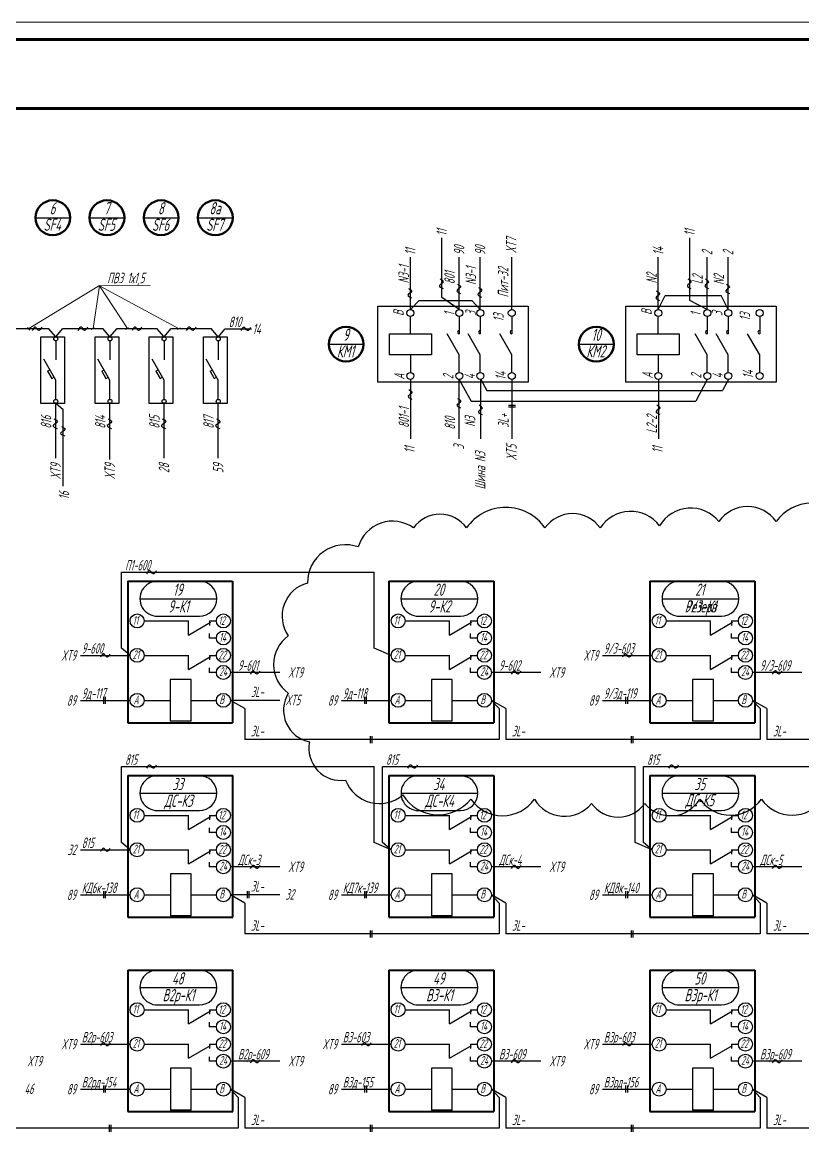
# Model space of a CAD drawing. Header units: millimetres. Extents: x -680 to 9204, y -4430 to 7779.
# Drawn here: x 2107.7 to 2331, y -260.7 to 56.9 of the extents above; entities that cross this region are included whole.
import ezdxf
from ezdxf.enums import TextEntityAlignment as Align

# ---------------------------------------------------------------- set-up
doc = ezdxf.new("R2010")
doc.units = ezdxf.units.MM
doc.layers.get('Defpoints').update_dxf_attribs({"color": 33})
for name, color, linetype, lineweight in [('Выноска', 137, 'Continuous', 20), ('Датчики', 31, 'Continuous', 50), ('Размерная', 4, 'Continuous', 25), ('Толст.рамка', 7, 'Continuous', 60), ('Тонк.рамка', 10, 'Continuous', 20)]:
    doc.layers.add(name, color=color, linetype=linetype, lineweight=lineweight)
doc.layers.add('ТЕКСТ', color=2, linetype='Continuous')
doc.layers.add('Текст.', color=51, linetype='Continuous')
doc.styles.add('Simplex', font='simplex.shx', dxfattribs={"width": 0.7, "oblique": 15})

# ---------------------------------------------------------------- blocks, each defined once
blk = doc.blocks.new('бирка')
at = {"color": 0, "linetype": 'ByBlock', "lineweight": -3}
blk.add_line((0, 0), (22, 0), dxfattribs=at)
at = {"color": 0, "linetype": 'ByBlock', "lineweight": 30}
blk.add_lwpolyline([(5, -5), (17, -5, 1), (17, 5), (5, 5, 1)], format="xyb", close=True, dxfattribs=at)

msp = doc.modelspace()

# ---------------------------------------------------------------- linework, layer by layer
at = {"color": 5, "lineweight": 60}
msp.add_line((1996.114, 32.142), (3207.603, 32.142), dxfattribs=at)
at = {"color": 7}
for p, q in [((2111.444, 0.911), (2121.382, 0.911)), ((2126.939, 0.911), (2136.877, 0.911)), ((2142.433, 0.911), (2152.371, 0.911)), ((2157.928, 0.911), (2167.866, 0.911)), ((2103.819, -30.841), (2115.224, -30.841)), ((2117.283, -33.217), (2115.224, -30.841)), ((2117.283, -33.217), (2119.314, -30.841)), ((2119.314, -30.841), (2130.719, -30.841)), ((2132.778, -33.217), (2130.719, -30.841)), ((2132.778, -33.217), (2134.809, -30.841)), ((2134.809, -30.841), (2146.214, -30.841)), ((2148.273, -33.217), (2146.214, -30.841)), ((2148.273, -33.217), (2150.304, -30.841)), ((2150.304, -30.841), (2161.709, -30.841)), ((2163.768, -33.217), (2161.709, -30.841)), ((2163.741, -33.25), (2165.772, -30.873)), ((2165.772, -30.873), (2173.234, -30.873)), ((2117.283, -34.345), (2117.283, -39.794)), ((2132.778, -34.345), (2132.778, -39.794)), ((2148.273, -34.345), (2148.273, -39.794)), ((2163.768, -34.345), (2163.768, -39.794)), ((2195.358, -35.287), (2205.296, -35.287)), ((2266.935, -35.287), (2276.873, -35.287)), ((2117.283, -51.066), (2117.283, -45.616)), ((2132.778, -51.066), (2132.778, -45.616)), ((2148.273, -51.066), (2148.273, -45.616)), ((2163.768, -51.066), (2163.768, -45.616)), ((2117.283, -67.875), (2117.283, -52.193)), ((2132.778, -68.268), (2132.778, -52.193)), ((2148.273, -67.875), (2148.273, -52.193)), ((2163.768, -67.875), (2163.768, -52.193)), ((2119.422, -75.907), (2119.422, -54.018))]:
    msp.add_line(p, q, dxfattribs=at)
at = {"color": 107}
for p, q in [((2227.725, -21.971), (2227.725, -4.897)), ((2298.644, -22.791), (2298.644, -4.897)), ((2232.725, -25.363), (2227.725, -21.971)), ((2289.644, -25.363), (2291.622, -21.361)), ((2291.622, -21.361), (2307.666, -21.361)), ((2309.644, -25.363), (2307.666, -21.361)), ((2218.725, -25.363), (2221.242, -22.785)), ((2221.242, -22.785), (2236.288, -22.785)), ((2236.288, -22.785), (2238.725, -25.363)), ((2303.644, -25.363), (2298.644, -22.791)), ((2240.589, -48.555), (2308.034, -48.555)), ((2236.136, -51.617), (2300.379, -51.617))]:
    msp.add_line(p, q, dxfattribs=at)
at = {"color": 4}
msp.add_line((2218.725, -25.363), (2218.725, -10.363), dxfattribs=at)
for p, q in [((2232.725, -25.363), (2232.725, -10.363)), ((2238.725, -25.363), (2238.725, -10.363)), ((2247.744, -25.363), (2247.744, -10.363)), ((2303.644, -25.363), (2303.644, -10.363)), ((2309.644, -25.363), (2309.644, -10.363)), ((2114.926, -43.046), (2115.586, -42.656)), ((2114.926, -43.046), (2116.116, -45.112)), ((2130.421, -43.046), (2131.08, -42.656)), ((2130.421, -43.046), (2131.61, -45.112)), ((2145.916, -43.046), (2146.575, -42.656)), ((2145.916, -43.046), (2147.105, -45.112)), ((2161.411, -43.046), (2162.07, -42.656)), ((2161.411, -43.046), (2162.6, -45.112)), ((2116.116, -45.112), (2116.775, -44.723)), ((2131.61, -45.112), (2132.27, -44.723)), ((2147.105, -45.112), (2147.765, -44.723)), ((2162.6, -45.112), (2163.259, -44.723)), ((2117.284, -52.193), (2119.422, -54.018)), ((2136.042, -122.245), (2136.042, -100.51)), ((2136.042, -100.51), (2208.378, -100.51)), ((2208.378, -122.245), (2208.378, -100.51)), ((2142.536, -114.479), (2155.226, -114.479)), ((2155.223, -118.54), (2155.225, -114.475)), ((2155.223, -118.54), (2161.567, -114.835)), ((2161.22, -114.479), (2161.219, -115.763)), ((2161.22, -114.479), (2163.219, -114.479)), ((2217.211, -114.479), (2229.901, -114.479)), ((2229.899, -118.54), (2229.901, -114.475)), ((2229.899, -118.54), (2236.243, -114.835)), ((2235.895, -114.479), (2237.894, -114.479)), ((2235.895, -114.479), (2235.895, -115.763)), ((2291.884, -114.479), (2304.574, -114.479)), ((2304.572, -118.54), (2304.574, -114.475)), ((2304.572, -118.54), (2310.916, -114.835)), ((2310.568, -114.479), (2312.568, -114.479)), ((2310.568, -114.479), (2310.568, -115.763)), ((2161.158, -118.076), (2161.158, -119.36)), ((2163.219, -119.36), (2161.158, -119.36)), ((2235.833, -118.076), (2235.833, -119.36)), ((2237.894, -119.36), (2235.833, -119.36)), ((2310.507, -118.076), (2310.506, -119.36)), ((2312.568, -119.36), (2310.506, -119.36)), ((2138.53, -124.327), (2136.042, -122.245)), ((2213.207, -124.327), (2208.378, -122.245)), ((2142.536, -124.321), (2155.226, -124.321)), ((2155.223, -128.382), (2155.225, -124.316)), ((2155.223, -128.382), (2161.567, -124.676)), ((2161.22, -124.321), (2161.219, -125.604)), ((2161.22, -124.321), (2163.219, -124.321)), ((2217.211, -124.321), (2229.901, -124.321)), ((2229.899, -128.382), (2229.901, -124.316)), ((2229.899, -128.382), (2236.243, -124.676)), ((2235.895, -124.321), (2237.894, -124.321)), ((2235.895, -124.321), (2235.895, -125.604)), ((2291.884, -124.321), (2304.574, -124.321)), ((2304.572, -128.382), (2304.574, -124.316)), ((2304.572, -128.382), (2310.916, -124.676)), ((2310.568, -124.321), (2312.568, -124.321)), ((2310.568, -124.321), (2310.568, -125.604)), ((2161.158, -127.917), (2161.158, -129.201)), ((2163.219, -129.202), (2161.158, -129.201)), ((2235.833, -127.917), (2235.833, -129.201)), ((2237.894, -129.202), (2235.833, -129.201)), ((2310.507, -127.917), (2310.506, -129.201)), ((2312.568, -129.202), (2310.506, -129.201)), ((2150.045, -131.203), (2150.045, -143.203)), ((2156.045, -131.203), (2150.045, -131.203)), ((2156.045, -143.203), (2156.045, -131.203)), ((2224.72, -131.203), (2224.72, -143.203)), ((2230.72, -131.203), (2224.72, -131.203)), ((2230.72, -143.203), (2230.72, -131.203)), ((2299.393, -131.203), (2299.393, -143.203)), ((2305.393, -131.203), (2299.393, -131.203)), ((2305.393, -143.203), (2305.393, -131.203)), ((2142.536, -137.199), (2150.042, -137.199)), ((2156.042, -137.199), (2163.219, -137.199)), ((2171.346, -139.57), (2167.221, -137.199)), ((2171.346, -139.57), (2171.346, -148.416)), ((2217.211, -137.199), (2224.717, -137.199)), ((2230.717, -137.199), (2237.894, -137.199)), ((2246.019, -139.57), (2241.894, -137.199)), ((2244.095, -139.57), (2241.894, -137.199)), ((2244.095, -139.57), (2244.095, -148.416)), ((2246.019, -139.57), (2246.019, -148.416)), ((2291.884, -137.199), (2299.391, -137.199)), ((2305.391, -137.199), (2312.568, -137.199)), ((2318.768, -139.57), (2316.568, -137.199)), ((2320.694, -139.57), (2316.57, -137.199)), ((2318.768, -139.57), (2318.768, -148.416)), ((2320.694, -139.57), (2320.694, -148.416)), ((2156.045, -143.203), (2150.045, -143.203)), ((2230.72, -143.203), (2224.72, -143.203)), ((2305.393, -143.203), (2299.393, -143.203)), ((2244.095, -148.416), (2171.346, -148.416)), ((2318.768, -148.416), (2246.019, -148.416)), ((2393.443, -148.416), (2320.694, -148.416)), ((2136.051, -177.864), (2136.051, -156.13)), ((2136.051, -156.13), (2208.385, -156.13)), ((2208.382, -177.865), (2208.382, -156.13)), ((2210.723, -177.865), (2210.723, -156.131)), ((2210.723, -156.131), (2283.057, -156.131)), ((2283.056, -177.864), (2283.056, -156.131)), ((2285.398, -177.864), (2285.398, -156.13)), ((2285.398, -156.13), (2357.734, -156.13)), ((2142.538, -170.104), (2155.228, -170.104)), ((2155.226, -174.165), (2155.227, -170.1)), ((2155.226, -174.165), (2161.569, -170.46)), ((2161.222, -170.104), (2161.221, -171.388)), ((2161.222, -170.104), (2163.221, -170.104)), ((2217.213, -170.104), (2229.903, -170.104)), ((2229.901, -174.165), (2229.903, -170.1)), ((2229.901, -174.165), (2236.245, -170.46)), ((2235.897, -170.104), (2237.897, -170.104)), ((2235.897, -170.104), (2235.897, -171.388)), ((2291.889, -170.104), (2304.578, -170.104)), ((2304.576, -174.165), (2304.578, -170.1)), ((2304.576, -174.165), (2310.92, -170.46)), ((2310.572, -170.104), (2312.572, -170.104)), ((2310.572, -170.104), (2310.572, -171.388)), ((2161.16, -173.701), (2161.16, -174.984)), ((2235.836, -173.701), (2235.835, -174.984)), ((2310.511, -173.701), (2310.51, -174.984)), ((2163.221, -174.985), (2161.16, -174.984)), ((2237.897, -174.985), (2235.835, -174.984)), ((2312.572, -174.985), (2310.51, -174.984)), ((2138.538, -179.947), (2136.051, -177.864)), ((2142.538, -179.946), (2155.228, -179.946)), ((2155.226, -184.007), (2155.227, -179.941)), ((2155.226, -184.007), (2161.569, -180.301)), ((2161.222, -179.946), (2161.221, -181.229)), ((2161.222, -179.946), (2163.221, -179.946)), ((2213.21, -179.948), (2208.382, -177.865)), ((2213.21, -179.948), (2210.723, -177.865)), ((2217.213, -179.946), (2229.903, -179.946)), ((2229.901, -184.007), (2229.903, -179.941)), ((2229.901, -184.007), (2236.245, -180.301)), ((2235.897, -179.946), (2237.897, -179.946)), ((2235.897, -179.946), (2235.897, -181.229)), ((2287.885, -179.947), (2283.056, -177.864)), ((2287.885, -179.947), (2285.398, -177.864)), ((2291.889, -179.946), (2304.578, -179.946)), ((2304.576, -184.007), (2304.578, -179.941)), ((2304.576, -184.007), (2310.92, -180.301)), ((2310.572, -179.946), (2312.572, -179.946)), ((2310.572, -179.946), (2310.572, -181.229)), ((2161.16, -183.542), (2161.16, -184.826)), ((2235.836, -183.542), (2235.835, -184.826)), ((2310.511, -183.542), (2310.51, -184.826)), ((2150.047, -186.828), (2150.047, -198.828)), ((2156.047, -186.828), (2150.047, -186.828)), ((2156.047, -198.828), (2156.047, -186.828)), ((2163.221, -184.827), (2161.16, -184.826)), ((2224.722, -186.828), (2224.722, -198.828)), ((2230.722, -186.828), (2224.722, -186.828)), ((2230.722, -198.828), (2230.722, -186.828)), ((2237.897, -184.827), (2235.835, -184.826)), ((2299.397, -186.828), (2299.397, -198.828)), ((2305.397, -186.828), (2299.397, -186.828)), ((2305.397, -198.828), (2305.397, -186.828)), ((2312.572, -184.827), (2310.51, -184.826)), ((2142.538, -192.824), (2150.044, -192.824)), ((2156.044, -192.824), (2163.221, -192.824)), ((2171.348, -195.195), (2167.223, -192.824)), ((2217.213, -192.824), (2224.719, -192.824)), ((2230.719, -192.824), (2237.897, -192.824)), ((2244.097, -195.195), (2241.897, -192.824)), ((2246.023, -195.195), (2241.899, -192.824)), ((2291.889, -192.824), (2299.395, -192.824)), ((2305.395, -192.824), (2312.572, -192.824)), ((2318.772, -195.195), (2316.572, -192.824)), ((2320.699, -195.195), (2316.574, -192.824)), ((2171.348, -195.195), (2171.348, -204.04)), ((2244.097, -195.195), (2244.097, -204.04)), ((2246.023, -195.195), (2246.023, -204.04)), ((2318.772, -195.195), (2318.772, -204.04)), ((2320.699, -195.195), (2320.699, -204.04)), ((2156.047, -198.828), (2150.047, -198.828)), ((2230.722, -198.828), (2224.722, -198.828)), ((2305.397, -198.828), (2299.397, -198.828)), ((2244.097, -204.04), (2171.348, -204.04)), ((2318.772, -204.04), (2246.023, -204.04)), ((2393.45, -204.039), (2320.701, -204.039)), ((2142.538, -225.728), (2155.228, -225.728)), ((2155.226, -229.789), (2155.227, -225.724)), ((2155.226, -229.789), (2161.569, -226.083)), ((2161.222, -225.728), (2161.221, -227.012)), ((2161.222, -225.728), (2163.221, -225.728)), ((2217.21, -225.727), (2229.9, -225.727)), ((2229.898, -229.788), (2229.9, -225.723)), ((2229.898, -229.788), (2236.242, -226.082)), ((2235.894, -225.727), (2237.894, -225.727)), ((2235.894, -225.727), (2235.894, -227.011)), ((2291.884, -225.728), (2304.574, -225.728)), ((2304.571, -229.789), (2304.573, -225.724)), ((2304.571, -229.789), (2310.915, -226.083)), ((2310.568, -225.728), (2310.567, -227.012)), ((2310.568, -225.728), (2312.567, -225.728)), ((2161.16, -229.325), (2161.16, -230.608)), ((2163.221, -230.609), (2161.16, -230.608)), ((2235.833, -229.324), (2235.832, -230.607)), ((2237.894, -230.608), (2235.832, -230.607)), ((2310.506, -229.325), (2310.506, -230.608)), ((2312.567, -230.609), (2310.506, -230.608)), ((2142.538, -235.57), (2155.228, -235.57)), ((2155.226, -239.63), (2155.227, -235.565)), ((2155.226, -239.63), (2161.569, -235.925)), ((2161.222, -235.57), (2161.221, -236.853)), ((2161.222, -235.57), (2163.221, -235.57)), ((2217.21, -235.568), (2229.9, -235.568)), ((2229.898, -239.629), (2229.9, -235.564)), ((2229.898, -239.629), (2236.242, -235.924)), ((2235.894, -235.568), (2237.894, -235.568)), ((2235.894, -235.568), (2235.894, -236.852)), ((2291.884, -235.569), (2304.574, -235.569)), ((2304.571, -239.63), (2304.573, -235.565)), ((2304.571, -239.63), (2310.915, -235.925)), ((2310.568, -235.569), (2310.567, -236.853)), ((2310.568, -235.569), (2312.567, -235.569)), ((2161.16, -239.166), (2161.16, -240.45)), ((2163.221, -240.451), (2161.16, -240.45)), ((2235.833, -239.165), (2235.832, -240.449)), ((2237.894, -240.45), (2235.832, -240.449)), ((2310.506, -239.166), (2310.506, -240.45)), ((2312.567, -240.451), (2310.506, -240.45)), ((2150.047, -242.452), (2150.047, -254.452)), ((2156.047, -242.452), (2150.047, -242.452)), ((2156.047, -254.452), (2156.047, -242.452)), ((2224.719, -242.451), (2224.719, -254.451)), ((2230.719, -242.451), (2224.719, -242.451)), ((2230.719, -254.451), (2230.719, -242.451)), ((2299.393, -242.452), (2299.393, -254.452)), ((2305.393, -242.452), (2299.393, -242.452)), ((2305.393, -254.452), (2305.393, -242.452)), ((2142.538, -248.448), (2150.044, -248.448)), ((2156.044, -248.448), (2163.221, -248.448)), ((2169.423, -250.819), (2167.223, -248.448)), ((2171.349, -250.817), (2167.224, -248.446)), ((2169.423, -250.819), (2169.423, -259.664)), ((2171.349, -250.817), (2171.349, -259.662)), ((2217.21, -248.447), (2224.717, -248.447)), ((2230.717, -248.447), (2237.894, -248.447)), ((2244.096, -250.818), (2241.896, -248.447)), ((2246.021, -250.817), (2241.897, -248.446)), ((2244.096, -250.818), (2244.096, -259.663)), ((2246.021, -250.817), (2246.021, -259.662)), ((2291.884, -248.448), (2299.39, -248.448)), ((2305.39, -248.448), (2312.567, -248.448)), ((2318.769, -250.818), (2316.569, -248.447)), ((2320.696, -250.819), (2316.571, -248.448)), ((2318.769, -250.818), (2318.769, -259.663)), ((2320.696, -250.819), (2320.696, -259.664)), ((2156.047, -254.452), (2150.047, -254.452)), ((2230.719, -254.451), (2224.719, -254.451)), ((2305.393, -254.452), (2299.393, -254.452)), ((2169.423, -259.663), (2096.674, -259.663)), ((2244.096, -259.662), (2171.347, -259.662)), ((2318.769, -259.662), (2246.019, -259.662)), ((2393.445, -259.664), (2320.696, -259.664))]:
    msp.add_line(p, q)
at = {"color": 2, "lineweight": 30}
for p, q in [((2209.416, -24.39), (2252.457, -24.39)), ((2209.416, -46.184), (2209.416, -24.39)), ((2252.457, -24.39), (2252.457, -46.184)), ((2280.335, -24.39), (2323.376, -24.39)), ((2280.335, -46.184), (2280.335, -24.39)), ((2323.376, -24.39), (2323.376, -46.184)), ((2117.283, -45.616), (2113.819, -39.616)), ((2132.778, -45.616), (2129.314, -39.616)), ((2148.273, -45.616), (2144.809, -39.616)), ((2163.768, -45.616), (2160.304, -39.616)), ((2252.457, -46.184), (2209.416, -46.184)), ((2323.376, -46.184), (2280.335, -46.184))]:
    msp.add_line(p, q, dxfattribs=at)
at = {"lineweight": 40}
for p, q in [((2137.877, -103.12), (2137.877, -143.61)), ((2137.877, -103.12), (2167.878, -103.12)), ((2167.877, -103.12), (2167.877, -143.61)), ((2212.552, -103.12), (2212.552, -143.61)), ((2212.552, -103.12), (2242.553, -103.12)), ((2242.552, -103.12), (2242.552, -143.61)), ((2287.225, -103.12), (2287.225, -143.61)), ((2287.225, -103.12), (2317.227, -103.12)), ((2317.225, -103.12), (2317.225, -143.61)), ((2137.877, -143.61), (2167.879, -143.61)), ((2212.552, -143.61), (2242.554, -143.61)), ((2287.225, -143.61), (2317.227, -143.61)), ((2137.879, -158.745), (2137.879, -199.235)), ((2137.879, -158.745), (2167.88, -158.745)), ((2167.879, -158.745), (2167.879, -199.235)), ((2212.554, -158.745), (2212.554, -199.235)), ((2212.554, -158.745), (2242.556, -158.745)), ((2242.554, -158.745), (2242.554, -199.235)), ((2287.23, -158.745), (2287.23, -199.235)), ((2287.23, -158.745), (2317.231, -158.745)), ((2317.23, -158.745), (2317.23, -199.235)), ((2137.879, -199.235), (2167.881, -199.235)), ((2212.554, -199.235), (2242.556, -199.235)), ((2287.23, -199.235), (2317.232, -199.235)), ((2137.879, -214.369), (2137.879, -254.859)), ((2137.879, -214.369), (2167.88, -214.369)), ((2167.879, -214.369), (2167.879, -254.859)), ((2212.551, -214.368), (2212.551, -254.858)), ((2212.551, -214.368), (2242.553, -214.368)), ((2242.551, -214.368), (2242.551, -254.858)), ((2287.225, -214.369), (2287.225, -254.859)), ((2287.225, -214.369), (2317.226, -214.369)), ((2317.225, -214.369), (2317.225, -254.859)), ((2137.879, -254.859), (2167.881, -254.859)), ((2212.551, -254.858), (2242.554, -254.858)), ((2287.225, -254.859), (2317.227, -254.859))]:
    msp.add_line(p, q, dxfattribs=at)
at = {"ltscale": 5}
for p, q in [((2124.35, -124.322), (2138.536, -124.322)), ((2181.405, -129.203), (2167.219, -129.203)), ((2256.08, -129.203), (2241.894, -129.203)), ((2124.35, -137.199), (2138.536, -137.199)), ((2181.405, -137.199), (2167.219, -137.199)), ((2199.026, -137.199), (2213.211, -137.199)), ((2124.352, -179.947), (2138.538, -179.947)), ((2181.407, -184.828), (2167.221, -184.828)), ((2256.081, -184.828), (2241.895, -184.828)), ((2330.754, -184.828), (2316.568, -184.828)), ((2124.352, -192.824), (2138.538, -192.824)), ((2181.409, -192.824), (2167.223, -192.824)), ((2199.028, -192.824), (2213.214, -192.824)), ((2273.7, -192.824), (2287.885, -192.824)), ((2124.355, -235.568), (2138.541, -235.568)), ((2199.028, -235.571), (2213.213, -235.571)), ((2273.698, -235.571), (2287.884, -235.571)), ((2181.409, -240.45), (2167.224, -240.45)), ((2256.082, -240.452), (2241.897, -240.452)), ((2330.753, -240.452), (2316.567, -240.452)), ((2124.355, -248.446), (2138.541, -248.446)), ((2199.028, -248.448), (2213.213, -248.448)), ((2273.698, -248.448), (2287.884, -248.448))]:
    msp.add_line(p, q, dxfattribs=at)
at = {"color": 2, "lineweight": 30}
for points in [[(2113.037, -33.184), (2119.808, -33.184), (2119.808, -52.226), (2113.037, -52.226)], [(2128.531, -33.184), (2135.302, -33.184), (2135.302, -52.226), (2128.531, -52.226)], [(2144.026, -33.184), (2150.797, -33.184), (2150.797, -52.226), (2144.026, -52.226)], [(2159.521, -33.184), (2166.292, -33.184), (2166.292, -52.226), (2159.521, -52.226)]]:
    msp.add_lwpolyline(points, close=True, dxfattribs=at)
at = {"color": 7}
for centre in [(2117.283, -33.78), (2132.778, -33.78), (2148.273, -33.78), (2163.768, -33.78), (2117.283, -51.631), (2132.778, -51.631), (2148.273, -51.631), (2163.768, -51.631)]:
    msp.add_circle(centre, 0.563, dxfattribs=at)
for centre in [(2140.536, -114.479), (2165.219, -114.479), (2215.211, -114.479), (2239.894, -114.479), (2289.884, -114.479), (2314.568, -114.479), (2165.219, -119.36), (2239.894, -119.36), (2314.568, -119.36), (2140.536, -124.321), (2165.219, -124.321), (2215.211, -124.321), (2239.894, -124.321), (2289.884, -124.321), (2314.568, -124.321), (2165.219, -129.202), (2239.894, -129.202), (2314.568, -129.202), (2140.536, -137.199), (2165.219, -137.199), (2215.211, -137.199), (2239.894, -137.199), (2289.884, -137.199), (2314.568, -137.199), (2140.538, -170.104), (2165.221, -170.104), (2215.213, -170.104), (2239.897, -170.104), (2289.889, -170.104), (2314.572, -170.104), (2165.221, -174.985), (2239.897, -174.985), (2314.572, -174.985), (2140.538, -179.946), (2165.221, -179.946), (2215.213, -179.946), (2239.897, -179.946), (2289.889, -179.946), (2314.572, -179.946), (2165.221, -184.827), (2239.897, -184.827), (2314.572, -184.827), (2140.538, -192.824), (2165.221, -192.824), (2215.213, -192.824), (2239.897, -192.824), (2289.889, -192.824), (2314.572, -192.824), (2140.538, -225.728), (2165.221, -225.728), (2215.21, -225.727), (2239.894, -225.727), (2289.884, -225.728), (2314.567, -225.728), (2165.221, -230.609), (2239.894, -230.608), (2314.567, -230.609), (2140.538, -235.57), (2165.221, -235.57), (2215.21, -235.568), (2239.894, -235.568), (2289.884, -235.569), (2314.567, -235.569), (2165.221, -240.451), (2239.894, -240.45), (2314.567, -240.451), (2140.538, -248.448), (2165.221, -248.448), (2215.21, -248.447), (2239.894, -248.447), (2289.884, -248.448), (2314.567, -248.448)]:
    msp.add_circle(centre, 2)
at = {"color": 30, "linetype": 'ByBlock', "lineweight": 30}
for points, end_tangent in [([(2227.21, -16.578), (2228.078, -17.446), (2227.036, -18.526), (2228.078, -19.312)], (0, -1)), ([(2232.21, -18.062), (2233.079, -18.93), (2232.036, -20.01), (2233.079, -20.796)], (0, -1)), ([(2298.129, -16.578), (2298.997, -17.446), (2297.955, -18.526), (2298.997, -19.312)], (0, -1)), ([(2303.129, -16.605), (2303.997, -17.473), (2302.955, -18.553), (2303.997, -19.339)], (0, -1)), ([(2309.129, -18.062), (2309.997, -18.93), (2308.955, -20.01), (2309.997, -20.796)], (0, -1)), ([(2218.21, -19.304), (2219.079, -20.173), (2218.036, -21.253), (2219.079, -22.039)], (0, -1)), ([(2238.21, -19.056), (2239.079, -19.925), (2238.036, -21.005), (2239.079, -21.791)], (0, -1)), ([(2289.129, -20.05), (2289.997, -20.918), (2288.955, -21.998), (2289.997, -22.784)], (0, -1)), ([(2113.262, -30.458), (2112.393, -31.327), (2111.46, -30.426), (2110.527, -31.327)], (-1, 0)), ([(2126.349, -30.458), (2125.481, -31.327), (2124.548, -30.426), (2123.615, -31.327)], (-1, 0)), ([(2141.844, -30.458), (2140.976, -31.327), (2140.043, -30.426), (2139.11, -31.327)], (-1, 0)), ([(2157.339, -30.458), (2156.47, -31.327), (2155.537, -30.426), (2154.604, -31.327)], (-1, 0)), ([(2172.972, -30.491), (2172.104, -31.359), (2171.171, -30.459), (2170.238, -31.359)], (-1, 0)), ([(2218.269, -48.253), (2219.137, -49.122), (2218.095, -50.202), (2219.137, -50.988)], (0, -1)), ([(2232.207, -50.794), (2233.075, -51.663), (2232.033, -52.743), (2233.075, -53.529)], (0, -1)), ([(2238.365, -52.639), (2239.234, -53.507), (2238.191, -54.587), (2239.234, -55.373)], (0, -1)), ([(2289.188, -52.606), (2290.056, -53.475), (2289.013, -54.555), (2290.056, -55.341)], (0, -1)), ([(2116.763, -56.628), (2117.732, -57.497), (2116.511, -58.577), (2117.711, -59.363)], (0, -1)), ([(2132.258, -56.628), (2133.227, -57.497), (2132.006, -58.577), (2133.206, -59.363)], (0, -1)), ([(2147.753, -56.628), (2148.722, -57.497), (2147.501, -58.577), (2148.701, -59.363)], (0, -1)), ([(2163.247, -56.628), (2164.217, -57.497), (2162.996, -58.577), (2164.196, -59.363)], (0, -1)), ([(2118.902, -58.804), (2119.871, -59.673), (2118.65, -60.753), (2119.85, -61.539)], (0, -1)), ([(2145.984, -100.128), (2145.115, -100.996), (2144.182, -100.096), (2143.249, -100.996)], (-1, 0)), ([(2132.776, -123.94), (2131.907, -124.808), (2130.974, -123.907), (2130.041, -124.808)], (-1, 0)), ([(2175.645, -128.821), (2174.776, -129.689), (2173.843, -128.788), (2172.91, -129.689)], (-1, 0)), ([(2250.32, -128.821), (2249.451, -129.689), (2248.518, -128.788), (2247.585, -129.689)], (-1, 0)), ([(2145.992, -155.748), (2145.123, -156.616), (2144.19, -155.715), (2143.257, -156.616)], (-1, 0)), ([(2220.664, -155.749), (2219.796, -156.617), (2218.863, -155.717), (2217.93, -156.617)], (-1, 0)), ([(2295.339, -155.748), (2294.47, -156.616), (2293.537, -155.715), (2292.604, -156.616)], (-1, 0)), ([(2132.778, -179.565), (2131.909, -180.433), (2130.976, -179.532), (2130.043, -180.433)], (-1, 0)), ([(2175.647, -184.446), (2174.778, -185.314), (2173.845, -184.413), (2172.912, -185.314)], (-1, 0)), ([(2250.321, -184.446), (2249.452, -185.314), (2248.519, -184.413), (2247.586, -185.314)], (-1, 0)), ([(2324.994, -184.446), (2324.125, -185.314), (2323.192, -184.413), (2322.259, -185.314)], (-1, 0)), ([(2132.781, -235.186), (2131.912, -236.054), (2130.979, -235.154), (2130.046, -236.054)], (-1, 0)), ([(2207.453, -235.188), (2206.585, -236.057), (2205.652, -235.156), (2204.719, -236.057)], (-1, 0)), ([(2282.124, -235.188), (2281.255, -236.057), (2280.322, -235.156), (2279.389, -236.057)], (-1, 0)), ([(2175.649, -240.067), (2174.781, -240.936), (2173.848, -240.035), (2172.915, -240.936)], (-1, 0)), ([(2250.322, -240.069), (2249.453, -240.938), (2248.52, -240.037), (2247.587, -240.938)], (-1, 0)), ([(2324.993, -240.069), (2324.124, -240.938), (2323.191, -240.037), (2322.258, -240.938)], (-1, 0))]:
    msp.add_spline(points, degree=3, dxfattribs=dict(at, end_tangent=end_tangent))
at = {"layer": 'Defpoints', "ltscale": 5}
for p, q in [((2273.699, -124.322), (2287.884, -124.322)), ((2330.753, -129.203), (2316.568, -129.203)), ((2273.699, -137.199), (2287.884, -137.199))]:
    msp.add_line(p, q, dxfattribs=at)
at = {"layer": 'Defpoints', "ltscale": 0.9}
for p, q in [((2280.292, -136.199), (2280.292, -138.199)), ((2280.792, -136.199), (2280.792, -138.199))]:
    msp.add_line(p, q, dxfattribs=at)
at = {"layer": 'Defpoints', "color": 1}
msp.add_lwpolyline([(2343.403, -86.036, 0.5205671), (2323.377, -86.036, 0.5205671), (2323.377, -86.036, 0.5205671), (2306.993, -86.036, 0.5205671), (2306.993, -86.036, 0.5205671), (2290.001, -87.249, 0.5205671), (2290.001, -87.249, 0.5205671), (2273.01, -87.855, 0.5205671), (2273.01, -87.855, 0.5205671), (2257.232, -87.855, 0.5205671), (2257.232, -87.855, 0.5205671), (2234.779, -87.855, 0.5205671), (2219.608, -87.855, 0.5205671), (2219.608, -87.855, 0.5205671), (2203.83, -93.313, 0.5205671), (2203.83, -93.313, 0.5205671), (2189.266, -103.622, 0.5205671), (2189.266, -103.622, 0.5205671), (2183.805, -118.783, 0.5205671), (2183.805, -118.783, 0.5205671), (2183.805, -135.157, 0.5205671), (2183.805, -135.157, 0.5205671), (2189.873, -149.104, 0.5205671), (2189.873, -149.104, 0.5205671), (2200.189, -160.02, 0.5205671), (2200.189, -160.02, 0.5205671), (2216.574, -164.265, 0.5205671), (2216.574, -164.265, 0.5205671), (2235.993, -165.478, 0.5205671), (2235.993, -165.478, 0.5205671), (2254.198, -165.478, 0.5205671), (2254.198, -165.478, 0.5205671), (2270.582, -166.691, 0.5205671), (2270.582, -166.691, 0.5205671), (2285.753, -166.691, 0.5205671), (2285.753, -166.691, 0.5205671), (2301.531, -165.478, 0.5205671), (2301.531, -165.478, 0.5205671), (2319.129, -165.478, 0.5205671), (2319.129, -165.478, 0.5205671), (2336.728, -165.478, 0.5205671)], format="xyb", dxfattribs=at)
at = {"layer": 'Defpoints', "linetype": 'ByBlock', "lineweight": 30, "end_tangent": (-1, 0)}
for points in [[(2282.124, -123.94), (2281.256, -124.808), (2280.323, -123.907), (2279.39, -124.808)], [(2324.993, -128.821), (2324.124, -129.689), (2323.191, -128.788), (2322.258, -129.689)]]:
    msp.add_spline(points, degree=3, dxfattribs=at)
at = {"layer": 'Выноска', "ltscale": 0.3}
for p, q in [((2109.522, -30.841), (2129.746, -18.518)), ((2129.746, -18.539), (2127.939, -30.804)), ((2144.263, -18.529), (2129.746, -18.539)), ((2129.746, -18.539), (2137.804, -30.807)), ((2152.527, -30.866), (2129.746, -18.539)), ((2109.221, -30.507), (2109.898, -31.257)), ((2128.337, -30.597), (2127.441, -31.063)), ((2138.202, -30.599), (2137.306, -31.066)), ((2152.975, -30.633), (2152.078, -31.1))]:
    msp.add_line(p, q, dxfattribs=at)
at = {"layer": 'Датчики'}
for centre in [(2116.422, 0.908), (2131.917, 0.908), (2147.412, 0.908), (2162.907, 0.908), (2200.336, -35.289), (2271.913, -35.289)]:
    msp.add_circle(centre, 4.979, dxfattribs=at)
at = {"layer": 'Размерная', "ltscale": 0.9}
for p, q in [((2246.802, -52.74), (2248.802, -52.74)), ((2246.802, -53.24), (2248.802, -53.24)), ((2130.943, -136.199), (2130.943, -138.199)), ((2131.443, -136.199), (2131.443, -138.199)), ((2205.618, -136.199), (2205.618, -138.199)), ((2206.118, -136.199), (2206.118, -138.199)), ((2207.22, -147.416), (2207.22, -149.416)), ((2207.72, -147.416), (2207.72, -149.416)), ((2281.893, -147.416), (2281.893, -149.416)), ((2282.393, -147.416), (2282.393, -149.416)), ((2130.945, -191.824), (2130.945, -193.824)), ((2131.445, -191.824), (2131.445, -193.824)), ((2172.003, -191.824), (2172.003, -193.824)), ((2172.503, -191.824), (2172.503, -193.824)), ((2205.619, -191.824), (2205.619, -193.824)), ((2206.119, -191.824), (2206.119, -193.824)), ((2280.292, -191.824), (2280.292, -193.824)), ((2280.792, -191.824), (2280.792, -193.824)), ((2207.222, -203.04), (2207.222, -205.04)), ((2207.722, -203.04), (2207.722, -205.04)), ((2281.898, -203.04), (2281.898, -205.04)), ((2282.398, -203.04), (2282.398, -205.04)), ((2130.947, -247.447), (2130.947, -249.447)), ((2131.447, -247.447), (2131.447, -249.447)), ((2205.62, -247.448), (2205.62, -249.448)), ((2206.12, -247.448), (2206.12, -249.448)), ((2280.291, -247.448), (2280.291, -249.448)), ((2280.791, -247.448), (2280.791, -249.448)), ((2132.549, -258.663), (2132.549, -260.663)), ((2133.049, -258.663), (2133.049, -260.663)), ((2207.221, -258.662), (2207.221, -260.662)), ((2207.721, -258.662), (2207.721, -260.662)), ((2281.894, -258.662), (2281.894, -260.662)), ((2282.394, -258.662), (2282.394, -260.662))]:
    msp.add_line(p, q, dxfattribs=at)
at = {"layer": 'Текст.', "color": 3}
for p, q in [((2289.644, -25.363), (2289.644, -10.363)), ((2218.725, -32.363), (2218.725, -27.363)), ((2232.725, -27.363), (2232.725, -32.363)), ((2238.725, -27.363), (2238.725, -32.363)), ((2247.744, -27.363), (2247.744, -32.363)), ((2289.644, -32.363), (2289.644, -27.363)), ((2303.644, -27.363), (2303.644, -32.363)), ((2309.644, -27.363), (2309.644, -32.363)), ((2318.662, -27.363), (2318.662, -32.363)), ((2212.725, -32.363), (2224.725, -32.363)), ((2212.725, -38.363), (2212.725, -32.363)), ((2224.725, -32.363), (2224.725, -38.363)), ((2232.725, -38.363), (2229.261, -32.363)), ((2238.725, -38.363), (2235.261, -32.363)), ((2247.744, -38.363), (2244.279, -32.363)), ((2283.644, -32.363), (2295.644, -32.363)), ((2283.644, -38.363), (2283.644, -32.363)), ((2295.644, -32.363), (2295.644, -38.363)), ((2303.644, -38.363), (2300.18, -32.363)), ((2309.644, -38.363), (2306.18, -32.363)), ((2318.662, -38.363), (2315.198, -32.363)), ((2224.725, -38.363), (2212.725, -38.363)), ((2218.725, -38.363), (2218.725, -43.363)), ((2232.725, -43.363), (2232.725, -38.363)), ((2238.725, -43.363), (2238.725, -38.363)), ((2247.744, -43.363), (2247.744, -38.363)), ((2295.644, -38.363), (2283.644, -38.363)), ((2289.644, -38.363), (2289.644, -43.363)), ((2303.644, -43.363), (2303.644, -38.363)), ((2309.644, -43.363), (2309.644, -38.363)), ((2318.662, -43.363), (2318.662, -38.363)), ((2218.784, -45.363), (2218.784, -62.366)), ((2232.722, -62.366), (2232.722, -45.363)), ((2232.722, -45.363), (2234.43, -48.49)), ((2238.88, -62.366), (2238.88, -45.428)), ((2238.88, -45.428), (2240.589, -48.555)), ((2247.802, -62.366), (2247.802, -45.428)), ((2289.702, -45.363), (2289.702, -62.366)), ((2303.638, -45.363), (2300.379, -51.617)), ((2309.795, -45.176), (2308.034, -48.555)), ((2234.427, -48.49), (2236.136, -51.617))]:
    msp.add_line(p, q, dxfattribs=at)
for centre in [(2218.725, -26.363), (2232.725, -26.363), (2238.725, -26.363), (2247.744, -26.363), (2289.644, -26.363), (2303.644, -26.363), (2309.644, -26.363), (2318.662, -26.363), (2218.725, -44.363), (2232.725, -44.363), (2238.725, -44.363), (2247.744, -44.363), (2289.644, -44.363), (2303.644, -44.363), (2309.644, -44.363), (2318.662, -44.363)]:
    msp.add_circle(centre, 1, dxfattribs=at)
for centre in [(2232.725, -31.863), (2238.725, -31.863), (2247.744, -31.863), (2303.644, -31.863), (2309.644, -31.863), (2318.662, -31.863)]:
    msp.add_arc(centre, 0.5, 90, 270, dxfattribs=at)
at = {"layer": 'Толст.рамка'}
msp.add_line((1985.172, 51.855), (3220.172, 51.855), dxfattribs=at)
at = {"layer": 'Тонк.рамка'}
msp.add_line((3225.172, 56.855), (1965.172, 56.855), dxfattribs=at)

# ---------------------------------------------------------------- block references
at = {"layer": 'Датчики', "rotation": 359.9750029476415}
for p in [(2141.361, -108.118), (2216.036, -108.118), (2290.71, -108.118), (2141.363, -163.743), (2216.038, -163.743), (2290.714, -163.743), (2141.363, -219.367), (2216.036, -219.366), (2290.709, -219.367)]:
    msp.add_blockref('бирка', p, dxfattribs=at)

# ---------------------------------------------------------------- texts
at = {"layer": 'Defpoints', "style": 'Simplex', "oblique": 15, "width": 0.6}
msp.add_text('9/3-К1', height=3.5, dxfattribs=at).set_placement((2301.71, -112.059), align=Align.CENTER)
at = {"layer": 'Defpoints', "style": 'Simplex', "oblique": 15, "width": 0.5}
for s, p in [('XT9', (2272.402, -125.838)), ('89', (2272.402, -138.716))]:
    msp.add_text(s, height=3, dxfattribs=at).set_placement(p, align=Align.RIGHT)
for s, p in [('9/3-603', (2274.046, -123.83)), ('9/3-609', (2318.739, -128.711)), ('9/3д-119', (2274.046, -136.707))]:
    msp.add_text(s, height=3, dxfattribs=at).set_placement(p)
at = {"layer": 'ТЕКСТ', "style": 'Simplex', "oblique": 15, "width": 0.6}
for s, p in [('6', (2116.339, 1.858)), ('7', (2131.834, 1.858)), ('8', (2147.329, 1.858)), ('8а', (2162.823, 1.858)), ('SF4', (2116.238, -2.862)), ('SF5', (2131.733, -2.862)), ('SF6', (2147.228, -2.862)), ('SF7', (2162.723, -2.862)), ('9', (2200.253, -34.34)), ('10', (2271.83, -34.34)), ('КМ1', (2200.152, -39.059)), ('КМ2', (2271.729, -39.059)), ('19', (2152.149, -107.281)), ('20', (2226.824, -107.281)), ('21', (2301.499, -107.281)), ('9-К1', (2152.361, -112.059)), ('9-К2', (2227.036, -112.059)), ('Резерв', (2301.71, -112.059)), ('33', (2152.153, -162.906)), ('34', (2226.828, -162.906)), ('35', (2301.504, -162.906)), ('ДС-К3', (2152.363, -167.684)), ('ДС-К4', (2227.037, -167.684)), ('ДС-К5', (2301.498, -167.505)), ('48', (2152.153, -218.53)), ('49', (2226.826, -218.529)), ('50', (2301.499, -218.53)), ('В2р-К1', (2152.364, -223.306)), ('В3-К1', (2227.038, -223.307)), ('В3р-К1', (2301.709, -223.307))]:
    msp.add_text(s, height=3.5, dxfattribs=at).set_placement(p, align=Align.CENTER)
at = {"layer": 'ТЕКСТ', "style": 'Simplex', "oblique": 15}
for s, height, rotation, width, p in [('11', 3, 90, 0.6, (2229.161, -4.314)), ('11', 3, 90, 0.6, (2300.08, -4.314)), ('XT7', 3, 90, 0.6, (2249.069, -9.273)), ('11', 3, 90, 0.6, (2220.161, -9.779)), ('90', 3, 90, 0.6, (2234.161, -9.779)), ('90', 3, 90, 0.6, (2240.161, -9.779)), ('14', 3, 90, 0.6, (2291.08, -9.779)), ('2', 3, 90, 0.6, (2305.08, -9.779)), ('2', 3, 90, 0.6, (2311.08, -9.779)), ('N3-1', 3, 90, 0.6, (2218.297, -17.892)), ('N3-1', 3, 90, 0.6, (2237.517, -18.309)), ('801', 3, 90, 0.6, (2231.431, -18.114)), ('Пит-32', 3, 90, 0.6, (2246.755, -21.904)), ('N2', 3, 90, 0.6, (2289.216, -17.892)), ('L2', 3, 90, 0.6, (2302.35, -18.114)), ('N2', 3, 90, 0.6, (2308.436, -18.309)), ('В', 3, 90, 0.6, (2216.801, -27.193)), ('3', 3, 90, 0.6, (2237.455, -27.138)), ('В', 3, 90, 0.6, (2287.757, -26.903)), ('3', 3, 90, 0.6, (2307.965, -27.202)), ('1', 3, 90, 0.6, (2231.296, -27.138)), ('13', 3, 90, 0.6, (2245.415, -28.827)), ('1', 3, 90, 0.6, (2301.806, -27.202)), ('13', 3, 90, 0.6, (2315.926, -28.576)), ('А', 3, 90, 0.6, (2217.079, -45.422)), ('2', 3, 90, 0.6, (2231.035, -45.307)), ('4', 3, 90, 0.6, (2237.194, -45.307)), ('14', 3, 90, 0.6, (2246.025, -45.518)), ('А', 3, 90, 0.6, (2288.021, -45.088)), ('2', 3, 90, 0.6, (2301.985, -45.069)), ('4', 3, 90, 0.6, (2308.144, -45.069)), ('14', 3, 90, 0.6, (2316.774, -45.105)), ('801-1', 3, 90, 0.6, (2218.335, -59.238)), ('816', 3, 90, 0.6, (2115.99, -59.472)), ('814', 3, 90, 0.6, (2131.485, -59.472)), ('815', 3, 90, 0.6, (2146.98, -59.472)), ('817', 3, 90, 0.6, (2162.475, -59.472)), ('810', 3, 90, 0.6, (2231.528, -59.769)), ('N3', 3, 90, 0.6, (2237.28, -58.922)), ('3L+', 3, 90, 0.6, (2246.814, -59.193)), ('L2-2', 3, 90, 0.6, (2289.254, -60.799)), ('XT5', 3, 90, 0.6, (2249.128, -68.578)), ('11', 3, 90, 0.6, (2219.954, -66.473)), ('3', 3, 90, 0.6, (2234.047, -65.405)), ('Шина N3', 3, 90, 0.6, (2240.193, -76.852)), ('11', 3, 90, 0.6, (2290.873, -66.473)), ('11', 2.5, 0.00001, 0.5, (2139.265, -115.541)), ('12', 2.5, 0.00001, 0.5, (2163.777, -115.619)), ('11', 2.5, 0.00001, 0.5, (2213.94, -115.541)), ('12', 2.5, 0.00001, 0.5, (2238.452, -115.619)), ('11', 2.5, 0.00001, 0.5, (2288.613, -115.541)), ('12', 2.5, 0.00001, 0.5, (2313.125, -115.619)), ('14', 2.5, 0.00001, 0.5, (2164.017, -120.398)), ('14', 2.5, 0.00001, 0.5, (2238.693, -120.398)), ('14', 2.5, 0.00001, 0.5, (2313.366, -120.398)), ('21', 2.5, 0.00001, 0.5, (2139.265, -125.383)), ('22', 2.5, 0.00001, 0.5, (2163.777, -125.46)), ('21', 2.5, 0.00001, 0.5, (2213.94, -125.383)), ('22', 2.5, 0.00001, 0.5, (2238.452, -125.46)), ('21', 2.5, 0.00001, 0.5, (2288.613, -125.383)), ('22', 2.5, 0.00001, 0.5, (2313.125, -125.46)), ('24', 2.5, 0.00001, 0.5, (2164.017, -130.24)), ('24', 2.5, 0.00001, 0.5, (2238.693, -130.24)), ('24', 2.5, 0.00001, 0.5, (2313.366, -130.24)), ('А', 2.5, 0.00001, 0.5, (2139.524, -138.335)), ('В', 2.5, 0.00001, 0.5, (2164.08, -138.249)), ('А', 2.5, 0.00001, 0.5, (2214.199, -138.335)), ('В', 2.5, 0.00001, 0.5, (2238.755, -138.249)), ('А', 2.5, 0.00001, 0.5, (2288.872, -138.335)), ('В', 2.5, 0.00001, 0.5, (2313.428, -138.249)), ('11', 2.5, 0.00001, 0.5, (2139.267, -171.166)), ('12', 2.5, 0.00001, 0.5, (2163.779, -171.244)), ('11', 2.5, 0.00001, 0.5, (2213.942, -171.166)), ('12', 2.5, 0.00001, 0.5, (2238.454, -171.244)), ('11', 2.5, 0.00001, 0.5, (2288.617, -171.166)), ('12', 2.5, 0.00001, 0.5, (2313.129, -171.244)), ('14', 2.5, 0.00001, 0.5, (2164.019, -176.023)), ('14', 2.5, 0.00001, 0.5, (2238.695, -176.023)), ('14', 2.5, 0.00001, 0.5, (2313.37, -176.023)), ('21', 2.5, 0.00001, 0.5, (2139.267, -181.008)), ('22', 2.5, 0.00001, 0.5, (2163.779, -181.085)), ('21', 2.5, 0.00001, 0.5, (2213.942, -181.008)), ('22', 2.5, 0.00001, 0.5, (2238.454, -181.085)), ('21', 2.5, 0.00001, 0.5, (2288.617, -181.008)), ('22', 2.5, 0.00001, 0.5, (2313.129, -181.085)), ('24', 2.5, 0.00001, 0.5, (2164.019, -185.865)), ('24', 2.5, 0.00001, 0.5, (2238.695, -185.865)), ('24', 2.5, 0.00001, 0.5, (2313.37, -185.865)), ('А', 2.5, 0.00001, 0.5, (2139.526, -193.96)), ('В', 2.5, 0.00001, 0.5, (2164.082, -193.874)), ('А', 2.5, 0.00001, 0.5, (2214.201, -193.96)), ('В', 2.5, 0.00001, 0.5, (2238.757, -193.874)), ('А', 2.5, 0.00001, 0.5, (2288.876, -193.96)), ('В', 2.5, 0.00001, 0.5, (2313.432, -193.874)), ('11', 2.5, 0.00001, 0.5, (2139.267, -226.79)), ('12', 2.5, 0.00001, 0.5, (2163.779, -226.868)), ('11', 2.5, 0.00001, 0.5, (2213.939, -226.789)), ('12', 2.5, 0.00001, 0.5, (2238.451, -226.867)), ('11', 2.5, 0.00001, 0.5, (2288.613, -226.79)), ('12', 2.5, 0.00001, 0.5, (2313.125, -226.868)), ('14', 2.5, 0.00001, 0.5, (2164.019, -231.647)), ('14', 2.5, 0.00001, 0.5, (2238.692, -231.646)), ('14', 2.5, 0.00001, 0.5, (2313.365, -231.647)), ('21', 2.5, 0.00001, 0.5, (2139.267, -236.632)), ('22', 2.5, 0.00001, 0.5, (2163.779, -236.709)), ('21', 2.5, 0.00001, 0.5, (2213.939, -236.631)), ('22', 2.5, 0.00001, 0.5, (2238.451, -236.708)), ('21', 2.5, 0.00001, 0.5, (2288.613, -236.632)), ('22', 2.5, 0.00001, 0.5, (2313.125, -236.709)), ('24', 2.5, 0.00001, 0.5, (2164.019, -241.488)), ('24', 2.5, 0.00001, 0.5, (2238.692, -241.487)), ('24', 2.5, 0.00001, 0.5, (2313.365, -241.488)), ('А', 2.5, 0.00001, 0.5, (2139.526, -249.584)), ('В', 2.5, 0.00001, 0.5, (2164.082, -249.498)), ('А', 2.5, 0.00001, 0.5, (2214.198, -249.582)), ('В', 2.5, 0.00001, 0.5, (2238.754, -249.497)), ('А', 2.5, 0.00001, 0.5, (2288.872, -249.583)), ('В', 2.5, 0.00001, 0.5, (2313.428, -249.498))]:
    msp.add_text(s, height=height, rotation=rotation, dxfattribs=dict(at, width=width)).set_placement(p)
for s, width, p in [('810', 0.6, (2166.719, -30.381)), ('П1-600', 0.5, (2137.084, -100.03)), ('9-600', 0.5, (2124.698, -123.83)), ('9-601', 0.5, (2169.391, -128.711)), ('9-602', 0.5, (2244.066, -128.711)), ('3L-', 0.5, (2173.097, -136.279)), ('9д-117', 0.5, (2124.698, -136.707)), ('XT5', 0.5, (2182.987, -138.608)), ('9д-118', 0.5, (2199.373, -136.707)), ('3L-', 0.5, (2173.097, -147.495)), ('3L-', 0.5, (2247.77, -147.495)), ('3L-', 0.5, (2322.445, -147.495)), ('815', 0.5, (2137.092, -155.649)), ('815', 0.5, (2211.765, -155.65)), ('815', 0.5, (2286.439, -155.649)), ('815', 0.5, (2124.7, -179.455)), ('ДСк-3', 0.5, (2169.393, -184.336)), ('ДСк-4', 0.5, (2244.067, -184.336)), ('ДСк-5', 0.5, (2318.74, -184.336)), ('КД6к-138', 0.5, (2124.7, -192.332)), ('3L-', 0.5, (2173.101, -191.904)), ('КД7к-139', 0.5, (2199.374, -192.332)), ('КД8к-140', 0.5, (2274.047, -192.332)), ('32', 0.5, (2182.991, -194.233)), ('3L-', 0.5, (2173.099, -203.12)), ('3L-', 0.5, (2247.774, -203.12)), ('3L-', 0.5, (2322.449, -203.12)), ('В2р-603', 0.5, (2124.702, -235.077)), ('В3-603', 0.5, (2199.376, -235.078)), ('В3р-603', 0.5, (2274.048, -235.077)), ('В2р-609', 0.5, (2169.396, -239.958)), ('В3-609', 0.5, (2244.069, -239.959)), ('В3р-609', 0.5, (2318.741, -239.958)), ('46', 0.5, (2108.321, -249.855)), ('В2рд-154', 0.5, (2124.702, -247.954)), ('В3д-155', 0.5, (2199.376, -247.955)), ('В3рд-156', 0.5, (2274.048, -247.954)), ('3L-', 0.5, (2173.099, -258.742)), ('3L-', 0.5, (2247.772, -258.742)), ('3L-', 0.5, (2322.447, -258.744))]:
    msp.add_text(s, height=3, dxfattribs=dict(at, width=width)).set_placement(p)
for s, width, p in [('14', 0.6, (2175.896, -32.39)), ('XT9', 0.5, (2123.054, -125.838)), ('XT9', 0.5, (2187.979, -130.719)), ('XT9', 0.5, (2262.655, -130.719)), ('89', 0.5, (2123.054, -138.716)), ('89', 0.5, (2197.729, -138.716)), ('32', 0.5, (2123.056, -181.463)), ('XT9', 0.5, (2187.981, -186.344)), ('XT9', 0.5, (2262.655, -186.344)), ('89', 0.5, (2123.056, -194.341)), ('89', 0.5, (2197.73, -194.341)), ('89', 0.5, (2272.403, -194.341)), ('XT9', 0.5, (2123.058, -237.085)), ('XT9', 0.5, (2197.731, -237.087)), ('XT9', 0.5, (2272.402, -237.087)), ('XT9', 0.5, (2113.305, -241.966)), ('XT9', 0.5, (2187.984, -241.966)), ('XT9', 0.5, (2262.657, -241.968)), ('89', 0.5, (2123.058, -249.963)), ('89', 0.5, (2197.731, -249.965)), ('89', 0.5, (2272.402, -249.965))]:
    msp.add_text(s, height=3, dxfattribs=dict(at, width=width)).set_placement(p, align=Align.RIGHT)
at = {"layer": 'ТЕКСТ', "style": 'Simplex', "oblique": 15, "width": 0.6}
for s, p in [('XT9', (2118.728, -69.429)), ('XT9', (2134.222, -69.429)), ('28', (2149.717, -69.429)), ('59', (2165.212, -69.429)), ('16', (2121.117, -77.461))]:
    msp.add_text(s, height=3, rotation=90, dxfattribs=at).set_placement(p, align=Align.RIGHT)
at = {"layer": 'Текст.', "color": 3, "style": 'Simplex', "oblique": 15, "width": 0.6}
msp.add_text('ПВ3 1х1,5', height=3, dxfattribs=at).set_placement((2142.652, -17.831), align=Align.RIGHT)

doc.saveas('drawing.dxf')
